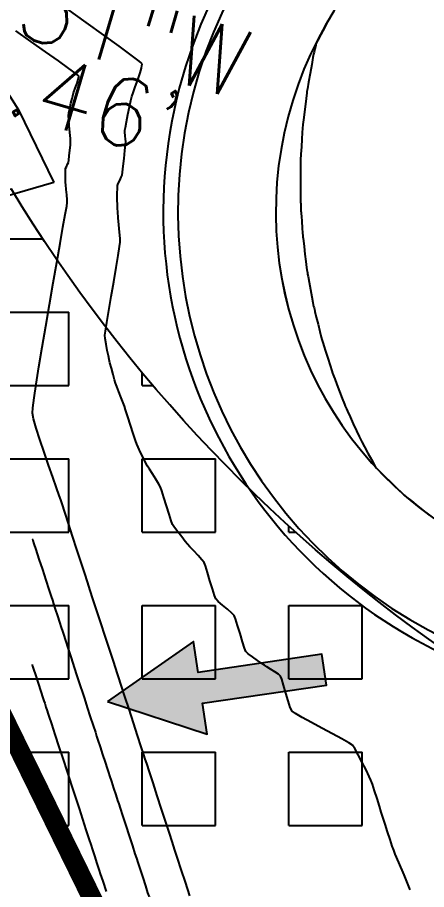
# Model space of a CAD drawing. Header units: feet. Extents: x 23 to 2149517, y -26 to 355304.
# Drawn here: x 2137315.4 to 2137357.2, y 340894.4 to 340983.6 of the extents above; entities that cross this region are included whole.
import ezdxf

# ---------------------------------------------------------------- set-up
doc = ezdxf.new("R2010")
doc.units = ezdxf.units.FT
doc.header["$MEASUREMENT"] = 0
for name, color, linetype in [('A-EC-CURLEX-MATTING', 6, 'Continuous'), ('A-EC-FLOW-ARROWS', 252, 'Continuous'), ('A-EC-SILT-FENCE', 4, 'SILT_FENCE'), ('C-TOPO-MAJR-N', 7, 'Continuous'), ('C-TOPO-MINR-N', 2, 'Continuous'), ('xhpc023-pav$0$A-PV-BC', 2, 'Continuous'), ('xhpc023-pt$0$V-PROP-RWAY-N', 7, 'Continuous'), ('xhpc023-pt$0$V-SUBD-TEXT-N', 2, 'Continuous')]:
    doc.layers.add(name, color=color, linetype=linetype)
doc.styles.get("Standard").update_dxf_attribs({"font": 'arial.ttf'})
doc.styles.add('xhpc023-pt$0$L70', font='simplex.shx', dxfattribs={"height": 7})
doc.linetypes.add('SILT_FENCE', pattern='A,0.5,-0.1,["SF",Standard,S=0.1,R=0,X=-0.1,Y=-0.05],-0.1', length=0.7)

# ---------------------------------------------------------------- blocks, each defined once
blk = doc.blocks.new('xhpc023-pav')
at = {"layer": 'xhpc023-pav$0$A-PV-BC'}
blk.add_arc((2137380.263437738, 340963.7267628391), 38.5, 86.33141756985965, 244.3268565629494, dxfattribs=at)
blk = doc.blocks.new('xhpc023-pt')
at = {"layer": 'xhpc023-pt$0$V-PROP-RWAY-N'}
blk.add_arc((2137380.263437743, 340963.7267628371), 50, 83.45923941410305, 247.1990347068447, dxfattribs=at)
at = {"layer": 'xhpc023-pt$0$V-SUBD-TEXT-N'}
blk.add_lwpolyline([(2137339.145604385, 340992.175379331, 0, 4.16666675, 0), (2137349.425062723, 340985.063225208, 0, 0, 0), (2137380.263437738, 340963.726762839, 0, 0, 0)], format="xyseb", dxfattribs=at)
at = {"layer": 'xhpc023-pt$0$V-SUBD-TEXT-N', "char_height": 7, "rotation": 343.7919546998299, "style": 'xhpc023-pt$0$L70'}
for s, insert, attachment_point in [('N73°47\'31"W', (2137308.412630029, 340983.7641359427), 8), ("35.46'", (2137318.519231514, 340979.8544184312), 2)]:
    blk.add_mtext(s, dxfattribs=dict(at, insert=insert, attachment_point=attachment_point))
blk = doc.blocks.new('ARROW')
blk.add_hatch(color=256).paths.add_polyline_path([(0, 0), (12, 6), (12, 2), (28, 2), (28, -2), (12, -2), (12, -6)])
blk.add_lwpolyline([(0, 0), (12, 6), (12, 2), (28, 2), (28, -2), (12, -2), (12, -6), (0, 0)])

msp = doc.modelspace()

# ---------------------------------------------------------------- block references
at = {"layer": 'A-EC-CURLEX-MATTING'}
msp.add_blockref('xhpc023-pt', (0, 0), dxfattribs=at)

# ---------------------------------------------------------------- next in the draw order: hatches: boundary and pattern name
h = msp.add_hatch(dxfattribs=at)
h.set_pattern_fill('SQUARE', color=256, scale=60)
h.set_pattern_definition([(0, (0, 0), (0, 7.5), [7.5, -7.5]), (90, (0, 0), (-7.5, 4.592425496802575e-16), [7.5, -7.5])])
h.paths.add_polyline_path([(2137319.078453323, 340966.7358363275), (2137296.752684245, 340960.2728802473), (2137293.682236697, 340966.4721895443), (2137301.317579343, 340970.4033434605), (2137301.016097499, 340974.2874107638), (2137292.83097569, 340977.4392016578), (2137292.370771748, 340988.4295707295), (2137272.575914247, 340987.6006930643), (2137268.339598827, 340991.7778425859), (2137235.543413604, 341126.3859615418), (2137248.219286663, 341143.7312222017), (2137264.321396181, 341059.154587072), (2137302.413719174, 340994.7781293553), (2137315.476633825, 340974.189465632)])
h = msp.add_hatch(dxfattribs=at)
h.set_pattern_fill('SQUARE', color=256, scale=60)
h.set_pattern_definition([(0, (-6.905110941268504, -4.039733022276778), (0, 7.5), [7.5, -7.5]), (90, (-6.905110941268504, -4.039733022276778), (-7.5, 4.592425496802575e-16), [7.5, -7.5])])
edge = h.paths.add_edge_path()
edge.add_arc((2138044.920364796, 340728.8884577231), 582.549868641581, 186.4458415412512, 221.7550207109148, ccw=False)
edge.add_arc((2136881.465055925, 340563.6065300077), 593.059647057299, 9.695912894596994, 28.02375053832091)
edge.add_line((2137404.990184731, 340842.248207573), (2137360.886881866, 340917.6339316986))
edge.add_arc((2137447.707949495, 341046.5875479042), 155.4571738994623, 211.2000178376483, 236.0486576726285, ccw=False)
edge.add_line((2137314.735464028, 340966.0564916257), (2137301.640606266, 340964.6945763964))
edge.add_line((2137301.640606266, 340964.6945763964), (2137293.91233979, 340952.9078567094))
edge.add_line((2137293.91233979, 340952.9078567094), (2137303.613052608, 340937.493455536))
edge.add_line((2137303.613052608, 340937.493455536), (2137345.98990848, 340840.8869890364))
edge.add_line((2137345.98990848, 340840.8869890364), (2137331.349541475, 340808.3366731079))
edge.add_line((2137331.349541475, 340808.3366731079), (2137355.480564153, 340807.8482073526))
edge.add_line((2137355.480564153, 340807.8482073526), (2137372.696422414, 340756.3162998563))
edge.add_line((2137372.696422414, 340756.3162998563), (2137351.027091977, 340683.382985699))
edge.add_line((2137351.027091977, 340683.382985699), (2137357.983121533, 340661.3297413673))
edge.add_line((2137357.983121533, 340661.3297413673), (2137454.596581275, 340604.0820525663))
edge.add_line((2137454.596581275, 340604.0820525663), (2137415.546972534, 340530.506671625))
edge.add_line((2137415.546972534, 340530.506671625), (2137390.498604605, 340493.7517918989))
edge.add_line((2137390.498604605, 340493.7517918989), (2137422.027239899, 340493.3999162236))
edge.add_line((2137422.027239899, 340493.3999162236), (2137396.264817959, 340470.4547795679))
edge.add_line((2137396.264817959, 340470.4547795679), (2137454.809608257, 340441.951571139))
edge.add_line((2137454.809608257, 340441.951571139), (2137478.721074408, 340421.2216771093))
edge.add_line((2137478.721074408, 340421.2216771093), (2137537.812756838, 340413.1581665995))
edge.add_line((2137537.812756838, 340413.1581665995), (2137543.889847288, 340415.2275603599))
edge.add_line((2137543.889847288, 340415.2275603599), (2137550.003920866, 340414.6432426849))
edge.add_line((2137550.003920866, 340414.6432426849), (2137577.549523347, 340364.9155249138))
edge.add_line((2137577.549523347, 340364.9155249138), (2137601.618058874, 340330.6608063657))
edge.add_line((2137601.618058874, 340330.6608063657), (2137610.338732313, 340340.9410976825))

# ---------------------------------------------------------------- next in the draw order: linework, layer by layer
at = {"layer": 'A-EC-CURLEX-MATTING', "elevation": 569.9163608751146}
msp.add_lwpolyline([(2137319.078453323, 340966.7358363275), (2137296.752684245, 340960.2728802473), (2137293.682236697, 340966.4721895443), (2137301.317579343, 340970.4033434605), (2137301.016097499, 340974.2874107638), (2137292.83097569, 340977.4392016578), (2137292.370771748, 340988.4295707295), (2137272.575914247, 340987.6006930643), (2137268.339598827, 340991.7778425859), (2137235.543413604, 341126.3859615418), (2137248.219286663, 341143.7312222017), (2137264.321396181, 341059.154587072), (2137302.413719174, 340994.7781293553), (2137315.476633825, 340974.189465632)], close=True, dxfattribs=at)
at = {"layer": 'A-EC-CURLEX-MATTING'}
for points in [[(2137670.618949894, 340388.8840718181, -0.02090584998803552), (2137597.855944529, 340483.2289572108, -0.00680968228715306), (2137601.184633383, 340497.4725088385), (2137834.966461328, 340634.2431094002, -5.81057104170002), (2137834.966461328, 340634.2431094002, 0.8117029553674746), (2137866.430475758, 340724.8403492785, 0.0690546388535524), (2137866.430475758, 340724.8403492786), (2137654.428279599, 341086.2252913481, -0.1494408285484891), (2137653.080159736, 341091.9148086406, 0.8243029617849311), (2137560.967453928, 341116.030064568, -0.1494408285465315), (2137557.004318269, 341111.7310425944), (2137389.056232453, 341013.4754991157, -0.1494408285229424), (2137383.36671516, 341012.1273792529, 0.8242890851936016), (2137359.249636687, 340920.0139246461, -0.1493500992060968), (2137363.552107364, 340916.0487592211), (2137406.28489306, 340843.0056574671, -0.100424135199937), (2137467.540672525, 340663.6820290114, 0.03988419148315774), (2137488.118673597, 340566.5241378134, 0.03988419148315774)], [(2137660.463539619, 340381.4358398767, -0.0209986760302128), (2137590.347971621, 340472.5815931614, -0.4320536616441304), (2137598.499175208, 340508.066323558), (2137827.008403112, 340641.7522674534, -0.1508802876780829), (2137838.499803442, 340644.4409849645, 0.7844992614803186), (2137861.31170118, 340715.6724451469, -0.08874284122557287), (2137856.19988556, 340721.5340318514), (2137645.796890923, 341081.1756250702, -0.1494408285464827), (2137643.100651198, 341092.5546596554, 0.8243029617889933), (2137569.980255865, 341111.6976978658, -0.1494408285490073), (2137562.053984547, 341103.0996539178), (2137394.105898731, 341004.8441104392, -0.1494408285236509), (2137382.726864146, 341002.1478707138, 0.8242890851953945), (2137363.58230126, 340929.0265833936, -0.1493500992024052), (2137372.181869882, 340921.101204063), (2137414.916281736, 340848.0553237448, -0.1004241351999118), (2137477.457596973, 340664.9683452688, 0.03988419148314935), (2137497.705557931, 340569.3687201687, 1.206369059911169)], [(2137466.05313386, 340663.4890815574, 0.08014119165689629), (2137404.990184731, 340842.248207573), (2137360.886881866, 340917.6339316986, -0.1088495052783184), (2137314.735464028, 340966.0564916257), (2137301.640606266, 340964.6945763964), (2137293.91233979, 340952.9078567094), (2137303.613052608, 340937.493455536), (2137345.98990848, 340840.8869890364), (2137331.349541475, 340808.3366731079), (2137355.480564153, 340807.8482073526), (2137372.696422414, 340756.3162998563), (2137351.027091977, 340683.382985699), (2137357.983121533, 340661.3297413673), (2137454.596581275, 340604.0820525663)]]:
    msp.add_lwpolyline(points, format="xyb", dxfattribs=at)
at = {"layer": 'A-EC-SILT-FENCE', "const_width": 2}
msp.add_lwpolyline([(2137372.696422414, 340756.3162998563), (2137355.480564153, 340807.8482073526), (2137331.349541475, 340807.8482073526), (2137331.682842373, 340809.9184760617), (2137345.98990848, 340840.8869890364), (2137327.939890807, 340883.395895171), (2137293.91233979, 340952.9078567094)], dxfattribs=at)
at = {"layer": 'C-TOPO-MAJR-N', "color": 7, "linetype": 'Continuous', "lineweight": -3, "elevation": 570}
msp.add_lwpolyline([(2137332.965774457, 340893.7984068614), (2137332.518589203, 340895.1715919537), (2137332.090455771, 340896.4862740454), (2137331.719477808, 340897.6254471354), (2137331.44375896, 340898.4721052222), (2137331.301402872, 340898.9092423046), (2137331.159046784, 340899.3463793871), (2137330.883327936, 340900.1930374739), (2137330.512349973, 340901.3322105638), (2137330.084216542, 340902.6468926555), (2137329.637031287, 340904.0200777479), (2137329.208897855, 340905.3347598396), (2137328.837919892, 340906.4739329295), (2137328.562201044, 340907.3205910163), (2137328.419844956, 340907.7577280988), (2137328.277488868, 340908.1948651813), (2137328.00177002, 340909.0415232682), (2137327.630792057, 340910.180696358), (2137327.202658625, 340911.4953784498), (2137326.755473371, 340912.868563542), (2137326.327339939, 340914.1832456338), (2137325.956361976, 340915.3224187237), (2137325.680643128, 340916.1690768105), (2137325.53828704, 340916.606213893), (2137325.395930952, 340917.0433509755), (2137325.120212104, 340917.8900090622), (2137324.749234141, 340919.0291821521), (2137324.321100709, 340920.3438642439), (2137323.873915454, 340921.7170493362), (2137323.445782023, 340923.031731428), (2137323.07480406, 340924.1709045179), (2137322.799085212, 340925.0175626046), (2137322.656729124, 340925.4546996871), (2137322.514373036, 340925.8918367696), (2137322.238654188, 340926.7384948564), (2137321.867676225, 340927.8776679463), (2137321.439542793, 340929.1923500381), (2137320.992357539, 340930.5655351304), (2137320.564224107, 340931.8802172221), (2137320.193246144, 340933.0193903121), (2137319.917527296, 340933.8660483988), (2137319.775171208, 340934.3031854813), (2137319.629551547, 340934.7205035371), (2137319.345673765, 340935.517614057), (2137318.964089188, 340936.59237531), (2137318.525349143, 340937.8426455648), (2137318.070004955, 340939.1662830902), (2137317.63860795, 340940.4611461553), (2137317.271709454, 340941.6250930286), (2137317.009860793, 340942.5559819791), (2137316.893613292, 340943.1516712755), (2137316.928538087, 340943.6800327199), (2137317.061115706, 340944.7020915483), (2137317.27532922, 340946.1332480817), (2137317.555161699, 340947.8889026411), (2137317.884596213, 340949.8844555476), (2137318.247615834, 340952.035307122), (2137318.628203632, 340954.2568576855), (2137319.010342677, 340956.4645075591), (2137319.378016041, 340958.5736570637), (2137319.715206794, 340960.4997065205), (2137320.005898005, 340962.1580562502), (2137320.234072748, 340963.4641065741), (2137320.383714091, 340964.3332578131), (2137320.438805104, 340964.6809102882), (2137320.42696689, 340964.9830422956), (2137320.388433117, 340965.4727524954), (2137320.339480828, 340966.0181190358), (2137320.296387062, 340966.487220065), (2137320.275428862, 340966.7481337308), (2137320.269592088, 340967.0360465272), (2137320.265419047, 340967.4926924254), (2137320.266172899, 340967.930605315), (2137320.275116801, 340968.162319086), (2137320.351550144, 340968.3457399489), (2137320.478308353, 340968.610754774), (2137320.558085279, 340968.7939939491), (2137320.590364378, 340969.0166966185), (2137320.646802234, 340969.481696359), (2137320.709731312, 340970.0425414328), (2137320.761484073, 340970.5527801017), (2137320.78439298, 340970.8659606277), (2137320.76262417, 340971.2259258554), (2137320.707601483, 340971.8546585114), (2137320.642543943, 340972.5729166802), (2137320.590670573, 340973.2014584464), (2137320.575200398, 340973.5610418945), (2137320.619360331, 340973.8542135289), (2137320.712078019, 340974.324147362), (2137320.825123579, 340974.8525427409), (2137320.93026713, 340975.3210990126), (2137320.999278788, 340975.6115155238), (2137321.097459416, 340975.9044325718), (2137321.268822359, 340976.3767765289), (2137321.453206462, 340976.9046758544), (2137321.569660684, 340977.2837535047), (2137321.618672918, 340977.5012165157), (2137321.625876767, 340977.5994962111), (2137321.620393532, 340977.6316544483), (2137321.605647094, 340977.6507835774), (2137321.513878843, 340977.7313131195), (2137321.232205242, 340977.9498438304), (2137320.620469003, 340978.4014223181), (2137319.546240717, 340979.1757156093), (2137318.218804064, 340980.1213727967), (2137316.735385782, 340981.1722121239), (2137315.193212607, 340982.262051835)], dxfattribs=at)
at = {"layer": 'C-TOPO-MINR-N', "color": 2, "linetype": 'Continuous', "lineweight": -3}
for points, elevation in [([(2137355.505033025, 340894.4133351731), (2137354.866088568, 340895.9296514069), (2137354.34031706, 340897.1801927163), (2137353.972780086, 340898.0592070183), (2137353.808539229, 340898.4609422296), (2137353.667152403, 340898.8718850646), (2137353.446528385, 340899.5428607959), (2137353.190324396, 340900.3342376063), (2137352.942197651, 340901.1063836786), (2137352.745805368, 340901.7196671959), (2137352.644804765, 340902.0344563409), (2137352.545175223, 340902.3498930905), (2137352.351799273, 340902.9646013376), (2137352.106688862, 340903.7381721399), (2137351.851855933, 340904.5301965547), (2137351.629312431, 340905.2002656397), (2137351.481070301, 340905.6079704523), (2137351.29850906, 340906.0079249904), (2137350.984240271, 340906.661408686), (2137350.597123944, 340907.4380107481), (2137350.196020088, 340908.2073203854), (2137349.839788713, 340908.8389268069), (2137349.58728983, 340909.2024192215), (2137349.230784622, 340909.443073205), (2137348.513605792, 340909.8492205814), (2137347.556980108, 340910.365561071), (2137346.482134338, 340910.9367943943), (2137345.410295247, 340911.5076202719), (2137344.462689605, 340912.0227384242), (2137343.760544178, 340912.4268485716), (2137343.425085734, 340912.6646504347), (2137343.245284807, 340913.0435871631), (2137343.022261278, 340913.7150816987), (2137342.783759901, 340914.5260177454), (2137342.557525428, 340915.3232790067), (2137342.371302614, 340915.9537491862), (2137342.252836212, 340916.2643119876), (2137342.044285516, 340916.4409705844), (2137341.669745503, 340916.6950617717), (2137341.234660486, 340916.9712118931), (2137340.844474777, 340917.2140472921), (2137340.604632687, 340917.3681943123), (2137340.341145666, 340917.5497524947), (2137339.89367199, 340917.8595899517), (2137339.388126206, 340918.2194858851), (2137338.950422862, 340918.5512194964), (2137338.706476506, 340918.7765699872), (2137338.569165398, 340919.1146953737), (2137338.357229839, 340919.7780118808), (2137338.107925607, 340920.6051433579), (2137337.858508484, 340921.434713654), (2137337.64623425, 340922.1053466185), (2137337.508358684, 340922.4556661004), (2137337.2631505, 340922.7105669706), (2137336.825066752, 340923.0918223604), (2137336.32269115, 340923.5151959232), (2137335.884607402, 340923.8964513129), (2137335.639399218, 340924.1513521831), (2137335.499650403, 340924.5024636366), (2137335.28288996, 340925.1759599467), (2137335.028073971, 340926.0111961095), (2137334.774158522, 340926.8475271206), (2137334.560099698, 340927.5243079761), (2137334.424853583, 340927.8808936719), (2137334.204577575, 340928.1615116143), (2137333.815230947, 340928.5921317594), (2137333.365759957, 340929.0704867964), (2137332.965110863, 340929.4943094146), (2137332.722229925, 340929.7613323031), (2137332.498098288, 340930.0407677008), (2137332.142652466, 340930.4944375135), (2137331.748271769, 340931.0089889308), (2137331.407335503, 340931.471069142), (2137331.212222978, 340931.7673253367), (2137331.077090965, 340932.1302105838), (2137330.853779402, 340932.8181978868), (2137330.586896121, 340933.669184379), (2137330.321048955, 340934.5210671933), (2137330.100845736, 340935.2117434629), (2137329.970894298, 340935.5791103208), (2137329.795475159, 340935.8914801716), (2137329.492621478, 340936.3839496474), (2137329.145596281, 340936.9355989413), (2137328.837662594, 340937.4255082459), (2137328.652083444, 340937.7327577543), (2137328.487112733, 340938.0498372812), (2137328.22885323, 340938.563398884), (2137327.942341265, 340939.143766119), (2137327.692613166, 340939.6612625425), (2137327.544705263, 340939.9862117111), (2137327.415568879, 340940.358018978), (2137327.187165743, 340941.0558918444), (2137326.909707301, 340941.9171320581), (2137326.633405001, 340942.7790413669), (2137326.40847029, 340943.4789215188), (2137326.285114615, 340943.8540742616), (2137326.159169115, 340944.1907329321), (2137325.951880999, 340944.7301624733), (2137325.718088422, 340945.3373458149), (2137325.512629536, 340945.8772658867), (2137325.390342496, 340946.2149056186), (2137325.287972041, 340946.5590417661), (2137325.131419167, 340947.1148389147), (2137324.959256415, 340947.7418617391), (2137324.810056326, 340948.299674914), (2137324.72239144, 340948.6478431143), (2137324.649046785, 340949.0011129877), (2137324.53777652, 340949.5715850737), (2137324.419606881, 340950.2148548847), (2137324.325564105, 340950.7865179328), (2137324.286674427, 340951.1421697303), (2137324.339196851, 340951.5401134695), (2137324.480987013, 340952.4211272832), (2137324.686760828, 340953.6485039708), (2137324.931234213, 340955.0855363314), (2137325.189123084, 340956.5955171642), (2137325.435143357, 340958.0417392686), (2137325.644010948, 340959.2874954437), (2137325.790441772, 340960.1960784887), (2137325.849151748, 340960.6307812029), (2137325.836532182, 340961.0227607113), (2137325.789875117, 340961.6572924973), (2137325.724879861, 340962.4071371205), (2137325.65724572, 340963.1450551402), (2137325.602672001, 340963.7438071159), (2137325.576858011, 340964.0761536073), (2137325.569027849, 340964.4275413963), (2137325.562276197, 340964.9989039308), (2137325.559387615, 340965.6302701299), (2137325.563146665, 340966.161668913), (2137325.576337909, 340966.4331291993), (2137325.657681293, 340966.6390201788), (2137325.809010366, 340966.9596952508), (2137325.961906743, 340967.2802851567), (2137326.04795204, 340967.4859206378), (2137326.089524802, 340967.7817915351), (2137326.162865644, 340968.4117861128), (2137326.250535652, 340969.2092142311), (2137326.335095913, 340970.0073857507), (2137326.399107514, 340970.639610532), (2137326.425131542, 340970.9391984354), (2137326.410613653, 340971.1656433688), (2137326.377033232, 340971.5238645567), (2137326.344827859, 340971.8818689607), (2137326.334435117, 340972.1076635426), (2137326.38216989, 340972.3831363092), (2137326.496380906, 340972.9622825377), (2137326.648230418, 340973.7055781043), (2137326.808880676, 340974.4734988848), (2137326.949493932, 340975.1265207551), (2137327.041232436, 340975.5251195914), (2137327.166416373, 340975.9056063277), (2137327.387907224, 340976.5176580707), (2137327.647679185, 340977.2417999548), (2137327.887706449, 340977.9585571145), (2137328.02651874, 340978.4463587312), (2137328.080092401, 340978.7221306573), (2137328.084780526, 340978.8487467259), (2137328.076423676, 340978.8920177989), (2137328.059652854, 340978.9154638158), (2137327.958749001, 340979.0087712281), (2137327.649010818, 340979.2577924296), (2137326.968444172, 340979.7738601036), (2137325.747831459, 340980.6728521344), (2137324.194171483, 340981.7996873844), (2137322.390990277, 340983.0962128292), (2137320.421813876, 340984.504275444)], 571), ([(2137347.356627097, 340983.6792684851), (2137347.204265258, 340983.4490106366), (2137347.174989253, 340983.4049556442), (2137347.145857495, 340983.360815165), (2137347.020994104, 340983.1280456281), (2137346.723176206, 340982.5709092304), (2137346.363459809, 340981.894241909), (2137346.052900926, 340981.3028796014), (2137345.902555567, 340981.0016582446), (2137345.840171437, 340980.7817069854), (2137345.754465295, 340980.4290339933), (2137345.673031777, 340980.0748895635), (2137345.623465524, 340979.8505239908), (2137345.561599977, 340979.5167246377), (2137345.432017719, 340978.8009077061), (2137345.269871511, 340977.8999927971), (2137345.110314108, 340977.010899511), (2137344.988498269, 340976.3305474488), (2137344.939576752, 340976.0558562111), (2137344.933793172, 340975.9674770674), (2137344.92828207, 340975.8790570094), (2137344.898516649, 340975.6385228206), (2137344.824123945, 340975.0372833774), (2137344.725733947, 340974.2371386604), (2137344.623976647, 340973.3998886499), (2137344.539482034, 340972.6873333263), (2137344.4928801, 340972.2612726702), (2137344.462881359, 340971.8501739726), (2137344.419889609, 340971.1743576966), (2137344.372074762, 340970.3834035808), (2137344.327606731, 340969.6268913633), (2137344.294655426, 340969.0544007828), (2137344.281390762, 340968.8155115776), (2137344.280639703, 340968.6484890508), (2137344.280894607, 340968.4814351894), (2137344.280529163, 340968.2205156021), (2137344.279688671, 340967.6014393143), (2137344.278674693, 340966.8029815539), (2137344.277788794, 340966.0039175488), (2137344.277332535, 340965.3830225271), (2137344.277607482, 340965.1190717166), (2137344.288534462, 340964.9248824032), (2137344.300242171, 340964.7307080166), (2137344.307734957, 340964.5442923128), (2137344.32179469, 340964.184114571), (2137344.335470437, 340963.8323322962), (2137344.34181127, 340963.6711029931), (2137344.348161378, 340963.6052794332), (2137344.354590868, 340963.5394601927), (2137344.37060737, 340963.3085714004), (2137344.408420672, 340962.7627801751), (2137344.453722337, 340962.1098488535), (2137344.492203933, 340961.5575397726), (2137344.509557023, 340961.313615269), (2137344.527787368, 340961.1683280296), (2137344.546674311, 340961.0231034508), (2137344.576446012, 340960.7771528277), (2137344.647788556, 340960.1873068002), (2137344.740104701, 340959.4245041953), (2137344.832797206, 340958.6596838401), (2137344.905268828, 340958.0637845616), (2137344.936922324, 340957.807745187), (2137344.958739493, 340957.681826426), (2137344.992091719, 340957.4979661762), (2137345.015102197, 340957.3722296053), (2137345.06096169, 340957.122490324), (2137345.167734313, 340956.5416463143), (2137345.305032292, 340955.795278815), (2137345.442467851, 340955.0489690643), (2137345.549653214, 340954.4682983008), (2137345.596200607, 340954.2188477628), (2137345.62533274, 340954.0951695756), (2137345.669316939, 340953.9146631252), (2137345.699629791, 340953.7912405044), (2137345.760666493, 340953.5454623547), (2137345.902798193, 340952.9737746168), (2137346.085511341, 340952.2392823451), (2137346.268292387, 340951.5050905935), (2137346.410627784, 340950.9343044165), (2137346.472003981, 340950.6900288683), (2137346.532175225, 340950.4912332117), (2137346.593589909, 340950.2927886953), (2137346.669936102, 340950.0508554268), (2137346.848457305, 340949.4857915968), (2137347.078040569, 340948.7594478016), (2137347.307572948, 340948.033674637), (2137347.485941493, 340947.4703226994), (2137347.562033259, 340947.2312425849), (2137347.62526844, 340947.0599220294), (2137347.689583052, 340946.8889805469), (2137347.781786701, 340946.6501745158), (2137347.999239032, 340946.0876008962), (2137348.279108163, 340945.3638025315), (2137348.558562213, 340944.6413222651), (2137348.7747693, 340944.0827029406), (2137348.864897543, 340943.8504874012), (2137348.921857848, 340943.7207625073), (2137348.979518784, 340943.5913343923), (2137349.087638368, 340943.3567397284), (2137349.347837413, 340942.7926236155), (2137349.683712196, 340942.0645833323), (2137350.018858996, 340941.3382161579), (2137350.276874092, 340940.779119371), (2137350.381353762, 340940.5528902505), (2137350.417897392, 340940.4817612817), (2137350.454659468, 340940.4107416608), (2137350.563416438, 340940.2088574561), (2137350.832240866, 340939.7102209638), (2137351.182132067, 340939.06178648), (2137351.534089361, 340938.4105083003), (2137351.809112066, 340937.9033407208), (2137351.928199498, 340937.6872380375), (2137352.053839006, 340937.5350338662), (2137352.184257488, 340937.3864512529), (2137352.391441904, 340937.1844377579), (2137352.881812269, 340936.7088425248), (2137353.512510912, 340936.097820138), (2137354.140680167, 340935.4895251814), (2137354.623462363, 340935.0221122394), (2137354.817999831, 340934.8337358962), (2137354.866688961, 340934.7829047921), (2137354.91557386, 340934.7322969916), (2137355.118609199, 340934.5713356794), (2137355.622124119, 340934.1726634291), (2137356.276511156, 340933.6546248293), (2137356.932162846, 340933.135564469), (2137357.439471727, 340932.733826937)], 571), ([(2137316.854947318, 340917.4347615915), (2137316.866249373, 340917.4000560344), (2137316.906964451, 340917.2750310298), (2137317.00659024, 340916.9691071506), (2137317.192562646, 340916.3980361404), (2137317.470083045, 340915.5458459754), (2137317.745364718, 340914.7005303373), (2137317.962372249, 340914.0341588411), (2137318.065070226, 340913.7188011015), (2137318.143208871, 340913.478858436), (2137318.266757378, 340913.0994743531), (2137318.390305885, 340912.7200902703), (2137318.468444529, 340912.4801476048), (2137318.576264314, 340912.149062178), (2137318.829474034, 340911.3715235433), (2137319.183144877, 340910.2854959433), (2137319.59234803, 340909.0289436206), (2137320.012154683, 340907.7398308179), (2137320.397636022, 340906.5561217775), (2137320.703863236, 340905.615780742), (2137320.885907513, 340905.0567719541), (2137321.052634293, 340904.5447990603), (2137321.318841956, 340903.7273472537), (2137321.648501099, 340902.7150530969), (2137322.005582319, 340901.6185531521), (2137322.354056211, 340900.5484839819), (2137322.657893374, 340899.6154821485), (2137322.881064404, 340898.9301842145), (2137322.987539897, 340898.6032267423), (2137323.090478946, 340898.2871287351), (2137323.255933893, 340897.7790612989), (2137323.442227472, 340897.207004053), (2137323.607682418, 340896.6989366168), (2137323.710621467, 340896.3828386096), (2137323.823536644, 340896.0361066098), (2137324.071872466, 340895.2735343976), (2137324.416328836, 340894.2158019547)], 572)]:
    msp.add_lwpolyline(points, dxfattribs=dict(at, elevation=elevation))
at = {"layer": 'C-TOPO-MINR-N', "color": 2, "linetype": 'Continuous', "lineweight": -3, "extrusion": (0.9508506915879067, 0.3096497413317174, 0), "elevation": 2137838.205158546}
msp.add_lwpolyline([(-337645.8121766977, 571), (-337645.8549261014, 571), (-337645.9959371653, 571), (-337646.3313650471, 571), (-337646.9682690977, 571), (-337647.9800047982, 571), (-337649.1156517843, 571), (-337650.2512987708, 571), (-337651.2630344714, 571), (-337652.0269476, 571), (-337652.4191268713, 571), (-337652.7860573078, 571), (-337653.3733662377, 571), (-337654.0708644147, 571), (-337654.7683625915, 571), (-337655.3556715219, 571), (-337655.7226019583, 571), (-337656.0778730131, 571), (-337656.7467540208, 571), (-337657.6288724859, 571), (-337658.6238559146, 571), (-337659.6313318117, 571), (-337660.5509276836, 571), (-337661.2822710352, 571), (-337661.7249893716, 571), (-337662.213989746, 571), (-337662.9945888665, 571), (-337663.9455780074, 571), (-337664.9457484434, 571), (-337665.8738914485, 571), (-337666.6087982969, 571), (-337667.0292602629, 571), (-337667.4675601536, 571), (-337668.1719306064, 571), (-337669.0065059487, 571), (-337669.8354205088, 571), (-337670.5228086141, 571), (-337670.9328045927, 571), (-337671.3097415634, 571), (-337671.9130669542, 571), (-337672.6295865551, 571), (-337673.3461061568, 571), (-337673.9494315474, 571), (-337674.3263685183, 571), (-337674.7618798563, 571), (-337675.5805150042, 571), (-337676.6315977239, 571), (-337677.7644517784, 571), (-337678.82840093, 571), (-337679.6727689415, 571), (-337680.1468795749, 571), (-337680.6114381962, 571), (-337681.3550108183, 571), (-337682.2380904413, 571), (-337683.1211700639, 571), (-337683.864742686, 571), (-337684.3293013073, 571), (-337684.7527067273, 571), (-337685.4692786243, 571), (-337686.3648200504, 571), (-337687.325134057, 571), (-337688.2360236952, 571), (-337688.9832920174, 571), (-337689.4527420752, 571), (-337689.9287166163, 571), (-337690.692631678, 571), (-337691.6259002443, 571), (-337692.6099352996, 571), (-337693.5261498278, 571), (-337694.2559568133, 571), (-337694.6807692408, 571), (-337695.1337110247, 571), (-337695.8586897349, 571), (-337696.719686908, 571), (-337697.5806840811, 571), (-337698.3056627914, 571), (-337698.7586045753, 571), (-337699.2013178606, 571), (-337700.0331853023, 571), (-337701.1208619046, 571), (-337702.3310026713, 571), (-337703.5302626065, 571), (-337704.5852967144, 571), (-337705.3627599982, 571), (-337705.7293074626, 571), (-337706.0617445214, 571), (-337706.596073876, 571), (-337707.1977006623, 571), (-337707.7320300168, 571), (-337708.0644670755, 571), (-337708.4356507298, 571), (-337709.2246838316, 571), (-337710.2947132576, 571), (-337711.5088858834, 571), (-337712.7303485856, 571), (-337713.8222482406, 571), (-337714.6477317247, 571), (-337715.0699459137, 571)], dxfattribs=at)
at = {"layer": 'C-TOPO-MINR-N', "color": 2, "linetype": 'Continuous', "lineweight": -3, "extrusion": (0.9508506916459224, 0.3096497411535672, 0), "elevation": 2137830.205221813}
msp.add_lwpolyline([(-337670.6395991336, 573.0000000000003), (-337670.6515804514, 573.0000000000003), (-337670.701277859, 573.0000000000003), (-337670.8204356263, 573.0000000000003), (-337671.0073569805, 573.0000000000003), (-337671.1677282887, 573.0000000000003), (-337671.3465920426, 573.0000000000003), (-337671.676577444, 573.0000000000003), (-337672.006056011, 573.0000000000003), (-337672.1833992619, 573.0000000000003)], dxfattribs=at)

# ---------------------------------------------------------------- next in the draw order: block references
msp.add_blockref('xhpc023-pav', (0, 0))
at = {"layer": 'A-EC-FLOW-ARROWS', "xscale": -0.7999999999999997, "yscale": 0.8, "zscale": 0.8, "rotation": 188.3828015298344}
msp.add_blockref('ARROW', (2137324.552917127, 340913.6595851852), dxfattribs=at)

doc.saveas('drawing.dxf')
